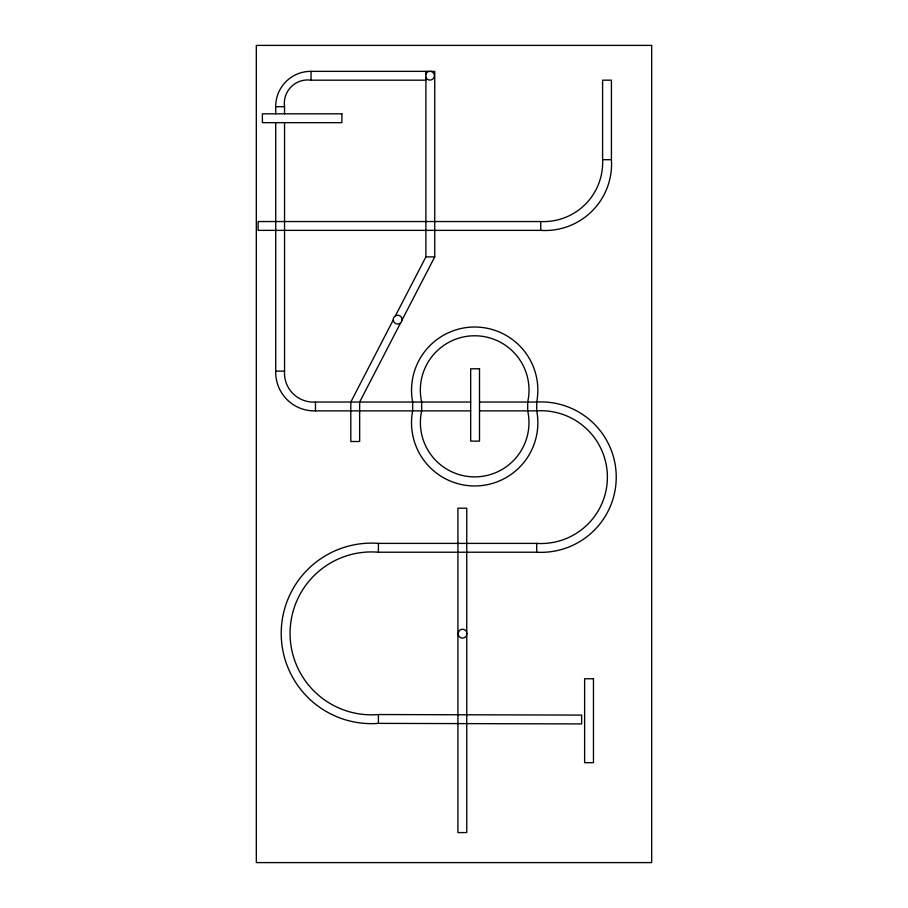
<?xml version="1.0" encoding="UTF-8"?>
<svg xmlns="http://www.w3.org/2000/svg" width="908" height="908" viewBox="0 0 908 908"><rect width="100%" height="100%" fill="white"/><g stroke="black" fill="none" stroke-linecap="round" stroke-linejoin="round"><path stroke-width="1.36" d="M393.289 319.911L350.806 402.04L350.806 441.504L359.647 441.504L359.647 402.04L400.576 322.919M395.389 315.87L425.897 256.885L425.897 77.225M402.04 320.07L434.739 256.885L434.739 71.357L430.744 71.357M275.714 113.818L275.714 106.69A35.003 35.003 0 0 1 311.047 71.357L429.257 71.357M275.714 106.69L284.544 106.69A23.404 23.404 0 0 1 311.047 80.188L425.897 80.188M602.594 159.694L611.425 159.694L611.425 80.188L602.594 80.188L602.594 159.694A59.134 59.134 0 0 1 540.748 221.541L258.11 221.541L258.11 230.371L540.748 230.371A66.477 66.477 0 0 0 611.425 159.694M425.897 256.885L434.739 256.885M275.714 122.659L275.714 371.122L284.544 371.122A29.022 29.022 0 0 0 315.473 402.04L470.673 402.04M479.503 402.04L536.719 402.04A75.216 75.216 0 0 1 616.237 477.131A75.216 75.216 0 0 1 536.719 552.223L378.398 552.223A81.448 81.448 0 0 0 290.061 633.387A81.448 81.448 0 0 0 378.398 714.539L581.642 715.095L581.642 723.926L378.398 723.381A90.255 90.255 0 0 1 281.219 633.387A90.255 90.255 0 0 1 378.398 543.393L536.719 543.393A66.397 66.397 0 0 0 607.395 477.131A66.397 66.397 0 0 0 536.719 410.87L479.503 410.87M275.714 371.122A38.601 38.601 0 0 0 315.473 410.87L470.673 410.87M540.748 221.541L540.748 230.371M536.719 543.393L536.719 552.223M466.746 632.32L466.746 508.196L457.916 508.196L457.916 832.579L466.746 832.579L466.746 635.055M425.897 71.357L425.897 74.115M378.398 543.393L378.398 552.223M378.398 714.539L378.398 723.381M315.473 402.04L315.473 410.87M311.047 71.357L311.047 80.188M284.544 106.69L284.544 113.818M284.544 122.659L284.544 371.122M402.096 319.423L401.608 321.659L400.076 323.339A4.415 4.415 0 0 1 393.482 320.967L393.277 319.832A4.415 4.415 0 0 1 395.309 315.905L396.353 315.416A4.415 4.415 0 0 1 402.096 319.423M425.727 74.524L426.17 77.884A4.415 4.415 0 0 0 433.502 78.36A4.415 4.415 0 0 0 431.141 71.403L428.86 71.403A4.415 4.415 0 0 0 426.17 73.469L425.727 74.524M466.996 633.682L466.394 635.895A4.415 4.415 0 0 1 459.732 637.064A4.415 4.415 0 0 1 459.732 630.3A4.415 4.415 0 0 1 466.394 631.48L466.996 633.682M651.672 45.4L256.328 45.4L256.328 862.6L651.672 862.6L651.672 45.4M341.907 113.818L262.401 113.818L262.401 122.659L341.907 122.659L341.907 113.818M479.503 368.784L470.673 368.784L470.673 441.118L479.503 441.118L479.503 368.784M593.457 678.753L584.627 678.753L584.627 762.675L593.457 762.675L593.457 678.753M536.719 410.87L536.719 402.04A63.163 63.163 0 0 0 474.691 327.016A63.163 63.163 0 0 0 412.652 402.04L412.652 410.87A63.174 63.174 0 0 0 474.691 485.962A63.174 63.174 0 0 0 536.719 410.87M527.696 410.87L527.696 402.04A54.344 54.344 0 0 0 474.68 335.778A54.344 54.344 0 0 0 421.664 402.04L421.664 410.87A54.298 54.298 0 0 0 474.68 476.882A54.298 54.298 0 0 0 527.696 410.87"/></g></svg>
